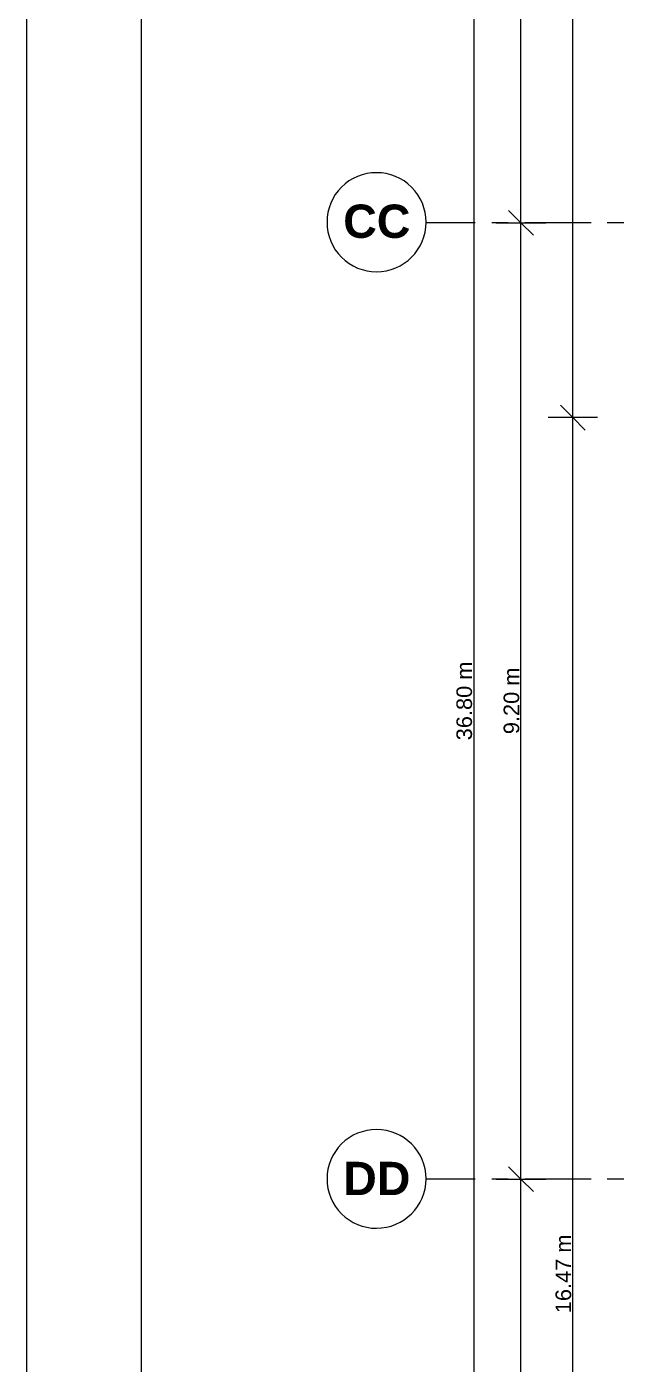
# Model space of a CAD drawing. Header units: metres. Extents: x -2 to 237, y -8 to 52.
# Drawn here: x -2.1 to 3.72, y 21.38 to 34.23 of the extents above; entities that cross this region are included whole.
import ezdxf

# ---------------------------------------------------------------- set-up
doc = ezdxf.new("R2010")
doc.units = ezdxf.units.M
for name, color, linetype, lineweight in [('HVAC - Ductos', 5, 'Continuous', 0), ('PDF2_Text', 7, 'Continuous', 0), ('pie de plano', 7, 'Continuous', 0)]:
    doc.layers.add(name, color=color, linetype=linetype, lineweight=lineweight)
doc.layers.add('PDF2_Geometry', color=7, linetype='Continuous', lineweight=0, true_color=0xaaaaaa)
doc.styles.add('PDF Helvetica', font='')
doc.styles.add('PDF Helvetica Bold', font='')
doc.styles.get('PDF Helvetica').set_extended_font_data('Helvetica')
doc.styles.get('PDF Helvetica Bold').set_extended_font_data('Helvetica', bold=True)

msp = doc.modelspace()

# ---------------------------------------------------------------- linework, layer by layer
at = {"layer": 'HVAC - Ductos', "color": 252, "lineweight": 0, "true_color": 0x939598}
for points in [[(2.203, 9.122), (2.203, 46.385)], [(2.652, 9.122), (2.652, 13.96), (2.652, 23.156), (2.652, 32.351), (2.652, 41.551), (2.652, 46.385)], [(3.151, 9.122), (3.151, 10.052), (3.151, 14.011), (3.151, 30.477), (3.151, 40.131), (3.151, 41.542), (3.151, 46.385)], [(2.533, 32.47), (2.652, 32.351), (2.771, 32.232)], [(2.413, 32.351), (2.652, 32.351), (2.89, 32.351)], [(3.389, 30.477), (3.151, 30.477), (2.913, 30.477)], [(3.032, 30.596), (3.151, 30.477), (3.27, 30.358)], [(2.533, 23.275), (2.652, 23.156), (2.771, 23.037)], [(2.413, 23.156), (2.652, 23.156), (2.89, 23.156)]]:
    msp.add_lwpolyline(points, dxfattribs=at)
at = {"layer": 'PDF2_Geometry', "lineweight": 0}
for points in [[(1.263, 32.832, 0.418242), (0.787, 32.356, 0.414666), (1.263, 31.879, 0.41105), (1.74, 32.356, 0.414636)], [(1.263, 23.632, 0.416676), (0.787, 23.16, 0.414666), (1.263, 22.684, 0.41105), (1.74, 23.16, 0.413056)]]:
    msp.add_lwpolyline(points, format="xyb", close=True, dxfattribs=at)
at = {"layer": 'PDF2_Geometry', "color": 252, "lineweight": 0, "true_color": 0x939598}
for points in [[(2.212, 32.351), (1.735, 32.351)], [(2.528, 32.351), (2.372, 32.351)], [(3.325, 32.351), (2.688, 32.351)], [(3.641, 32.351), (3.481, 32.351)], [(2.212, 23.156), (1.735, 23.156)], [(2.528, 23.156), (2.372, 23.156)], [(3.325, 23.156), (2.688, 23.156)], [(3.641, 23.156), (3.481, 23.156)]]:
    msp.add_lwpolyline(points, dxfattribs=at)
at = {"layer": 'pie de plano', "color": 7, "lineweight": 0}
msp.add_lwpolyline([(87.872, 52.154), (87.872, -7.825), (-2.1, -7.825), (-2.1, 52.154)], close=True, dxfattribs=at)
msp.add_lwpolyline([(87.395, 51.343), (-1, 51.343), (-1, -7.161), (87.395, -7.161)], dxfattribs=at)

# ---------------------------------------------------------------- texts
at = {"layer": 'PDF2_Text', "color": 253, "lineweight": 0, "true_color": 0xaaaaaa, "char_height": 0.3201, "attachment_point": 4, "style": 'PDF Helvetica Bold'}
for s, insert in [('CC', (0.943, 32.363)), ('DD', (0.943, 23.163))]:
    msp.add_mtext(s, dxfattribs=dict(at, insert=insert))
at = {"layer": 'PDF2_Text', "color": 252, "lineweight": 0, "true_color": 0x939598, "char_height": 0.15, "attachment_point": 4, "rotation": 90, "style": 'PDF Helvetica'}
for s, insert in [('36.80 m', (2.107, 27.375)), ('9.20 m', (2.561, 27.434)), ('16.47 m', (3.06, 21.867))]:
    msp.add_mtext(s, dxfattribs=dict(at, insert=insert))

doc.saveas('drawing.dxf')
